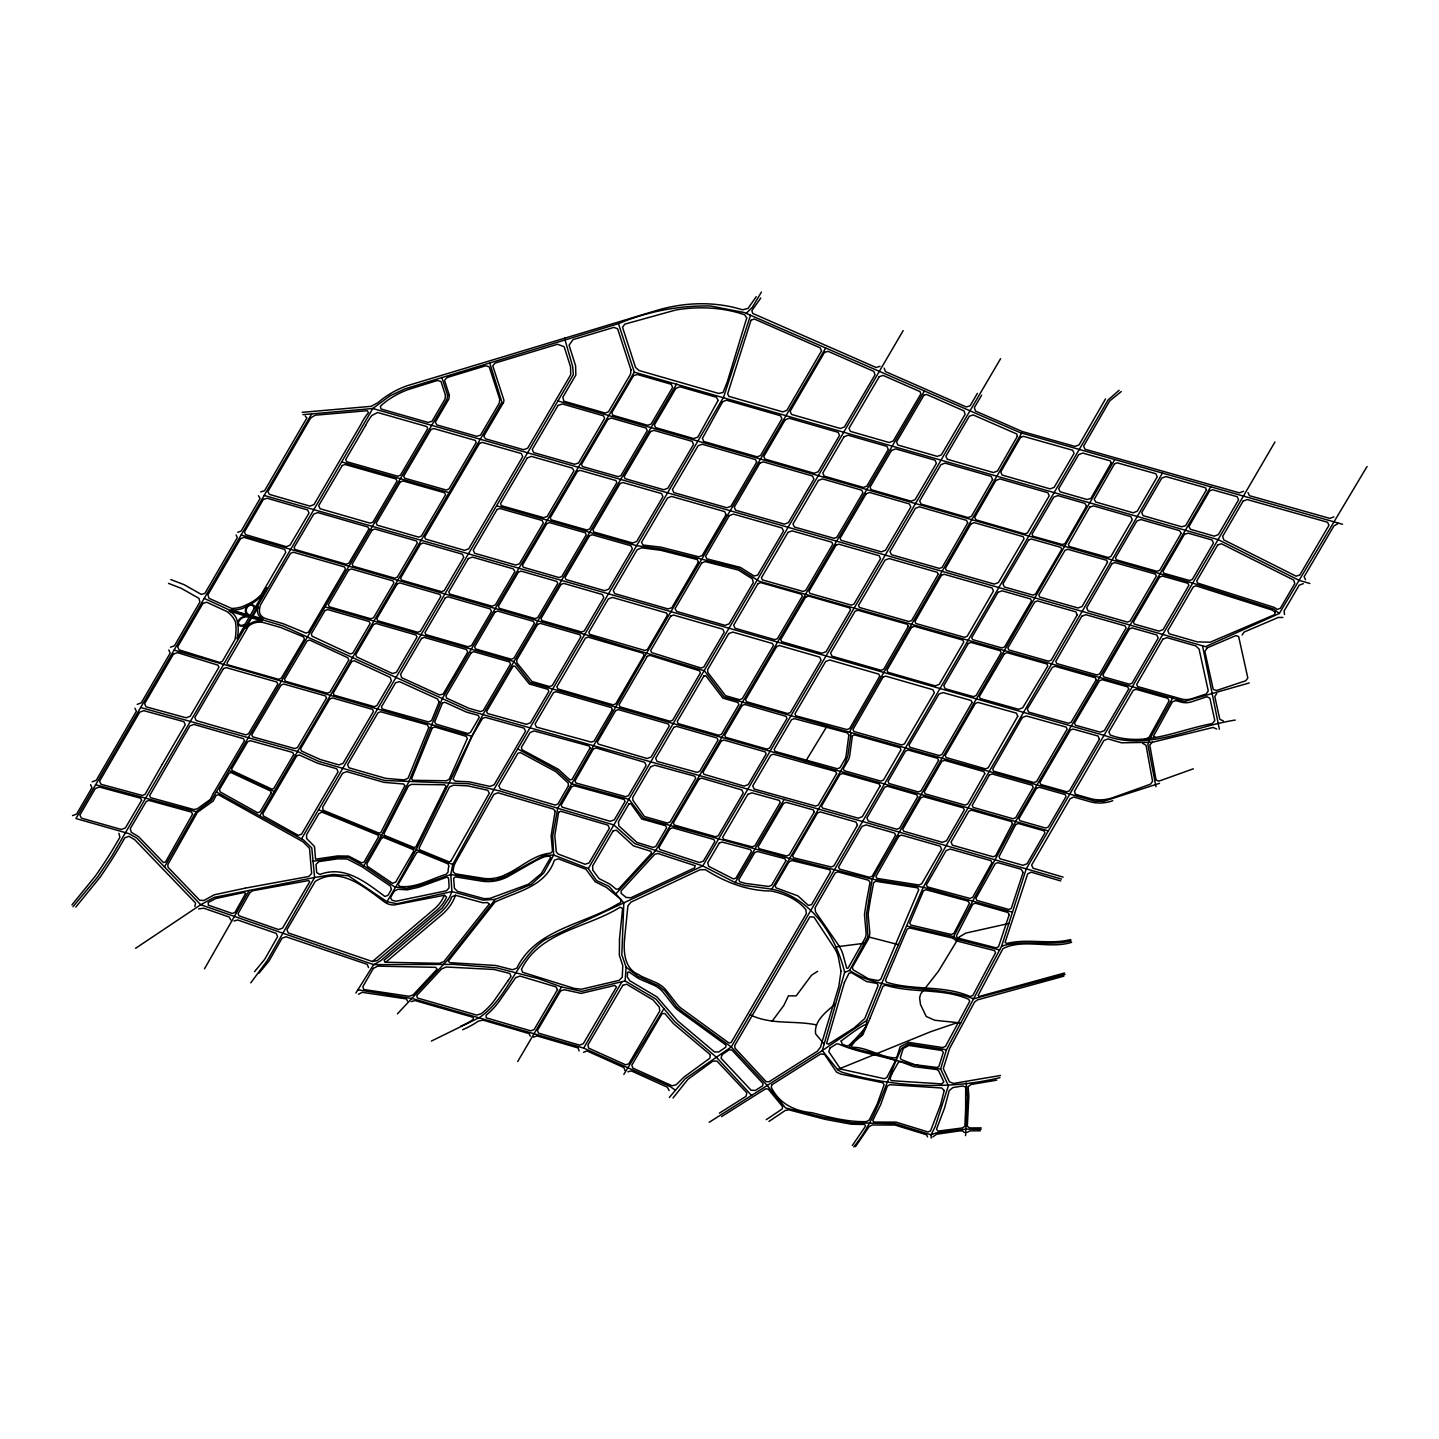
<?xml version="1.0" encoding="UTF-8"?>
<svg xmlns="http://www.w3.org/2000/svg" width="1439" height="1439" viewBox="0 0 1439 1439"><rect width="100%" height="100%" fill="white"/><g stroke="black" fill="none" stroke-linecap="round" stroke-linejoin="round"><path stroke-width="1.5" d="M965.587 1135.641L967.368 1096.824L966.217 1082.919M751.554 1095.421L716.406 1057.233L674.621 1021.546L656.04 999.17L625.102 980.948L626.109 967.17L621.828 954.848L623.807 902.847L608.877 886.28L596.501 880.56L588.317 868.526L553.691 855.072L544.068 855.324L506.15 876.135L495.502 879.859L484.619 880.038L450.785 874.534L418.443 885.722L406.392 888.421L394.592 886.838L363.869 865.81L348.238 857.374L337.445 857.302L313.054 861.313M1162.46 473.071L946.143 845.682L923.262 887.305L881.945 982.855L866.71 1020.449L866.17 1026.205L861.331 1035.145L853.273 1041.422L848.956 1047.43L874.372 1053.384C895.13 1060.975 918.19 1066.587 940.62 1068.961L948.391 1085.726L935.17 1126.593L931.105 1134.813L931.159 1138.087M851.115 732.631L847.787 756.177L844.549 764.433L771.772 889.14L744.772 885.471L735.167 882.539L702.772 865.918L634.941 843.668L613.841 824.943L499.045 790.784L468.574 783.733L384.825 780.496L318.9 761.447L297.567 751.5L140.644 707.502M750.546 315.267L723.565 397.218L493.847 789.579L452.745 864.497L450.785 874.534L451.918 891.568L449.741 897.001L442.241 908.027L380.598 960.82L373.636 964.634L355.901 992.982M194.841 906.516L195.596 903.062L134.78 839.764L128.97 836.293L124.869 837.804L120.246 845.754A528.653 407.921 -15.2 0 1 99.705 877.7L75.835 907.074M771.772 889.14C810.769 897.217 835.969 935.926 844.657 972.332L822.281 1050.56L709.193 1122.276M940.62 1068.961L946.448 1049.786L1001.652 946.125L1026.241 868.85L1274.954 441.971M676.618 384.033L483.018 714.428C450.497 776.538 423.606 841.689 386.947 901.695L348.346 875.757L333.093 874.462L314.583 877.502L214.357 897.342L200.705 904.735L135.59 948.319M906.552 925.943L953.571 936.627L1016.006 820.806L1210.703 486.796M844.657 972.332L849.568 970.444L867.933 936.753L866.512 914.251L872.16 879.211L1114.775 459.527M249.235 890.453L204.5 968.807M1172.623 698.131L1149.239 739.916L1147.872 744.754L1155.949 786.719M451.055 860.882L489.296 793.249L487.785 790.299L467.603 785.838L453.393 785.19L449.418 787.007L419.055 848.129L419.756 849.837L448.968 861.817L450.893 861.188M849.46 732.163L1021.708 433.067M1105.494 398.945L1079.052 444.885L1074.969 446.414L1022.248 431.52L975.516 411.05L974.347 407.633L981.65 395.167M164.478 866.944L196.208 811.704L211.587 800.084L446.899 399.466L447.691 395.473L441.791 377.432M357.915 989.78L412.561 998.612L583.694 1048.114L621.954 981.704M363.869 865.81L381.605 835.196L409.018 781.431L442.367 698.347L634.311 372.161L618.464 323.649L405.114 388.818L389.951 395.833L372.791 408.514L111.828 856.115L97.366 877.358L72.993 906.678M1000.591 358.671L702.772 865.918L544.841 939.775C516.043 959.076 508.219 998.414 479.367 1017.571L431.376 1041.063M1367.05 466.488L1279.307 613.482L1205.486 646.669L372.791 408.514L302.874 414.648M311.687 413.874L75.961 818.521L129.078 833.685L136.795 838.074L200.705 904.735L373.636 964.634L453.879 964.382L496.491 967.817L538.024 978.52L561.552 986.974L581.716 991.381L625.102 980.948M259.865 815.931L501.905 402.272L489.692 362.844M924.432 390.976L655.734 850.485L615.766 893.907M301.488 838.865L573.352 374.608L572.65 366.423L564.502 338.039M903.17 330.628L588.317 868.526M517.716 1061.496L561.552 986.974M977.405 393.333L970.12 405.78L966.253 406.985L885.381 371.55L884.23 368.15M735.167 882.539L784.255 799.293M825.716 347.986L646.579 653.18L557.72 808.232L552.702 835.843L553.691 855.072L543.726 873.023L531.369 884.373L495.232 899.375L483.054 900.13L451.918 891.568L396.93 903.746L386.947 901.695M761.393 292.117L752.327 307.316L746.193 313.378M805.498 761.555L827.173 725.904M623.842 1074.393L663.937 1008.685M1216.728 693.454L1214.804 696.602L1219.804 719.302L1223.312 720.903M756.23 296.686L748.01 308.414L742.488 309.799A122.963 94.884 -15.2 0 0 656.886 310.392L406.446 385.958A75.799 58.477 -15.2 0 0 378.151 402.506L371.28 406.32L302.172 412.345M760.763 298.017L751.86 310.626L752.741 313.432L876.135 367.503L880.002 366.297M1242.109 635.031L1244.016 632.099L1278.264 617.439L1282.886 617.475M853.777 1146.883C877.574 1118.013 885.633 1081.211 901.623 1048.329L908.872 1043.977L946.448 1049.786M852.32 1145.516L865.612 1126.053L864.641 1124.507L851.186 1124.201L825.051 1119.326L788.752 1109.811L785.262 1110.44L768.966 1121.431M855.45 1146.685L869.246 1126.485L872.286 1124.992L894.896 1125.046L926.59 1134.777L927.561 1136.882M673.038 1097.975L687.932 1079.322L712.953 1061.065L717.054 1061.137L746.859 1092.885L746.032 1096.32L719.356 1113.174M250.764 982.855L267.402 960.443L314.583 877.502L311.777 847.895L303.503 839.98L216.372 791.936M772.041 1021.294L783.841 1005.429L788.41 995.878L796.217 995.86L811.524 975.228L817.622 971.289M495.232 899.375L446.45 961.288L397.434 1013.847M71.95 904.879L95.442 875.937A523.508 403.945 -15.2 0 0 115.714 844.441L119.887 837.3L118.897 833.271M254.523 971.685L264.65 959.381L277.619 936.663L276.306 933.425L237.705 919.989L233.927 920.996M258.93 973.268L269.039 960.982L282.044 938.192L286.019 936.771L367.215 964.364L368.528 967.584M669.333 1097.453L685.252 1078.71L731.264 1046.98L1108.066 399.988L1119.092 390.311M1216.675 729.051L1213.167 727.45L1152.387 742.254L1149.743 744.934L1156.093 780.064L1158.863 781.161L1193.327 768.822M956.198 1023.039L930.961 1031.601L837.57 1069.537M835.322 1003.828C826.67 1011.743 813.79 1020.503 815.625 1033.886L824.097 1043.995M372.431 961.522L377.306 960.55L436.125 910.761A41.173 31.766 -15.2 0 0 446.594 897.091L444.543 895.22L394.124 904.987A15.433 11.908 -15.2 0 1 385.094 902.397C365.38 888.043 340.467 865.433 315.231 881.423L286.937 929.702L288.25 932.922L372.431 961.522L434.056 909.214A38.08 29.392 -15.2 0 0 444.255 895.274M385.742 962.241L441.665 914.898A49.412 38.116 -15.2 0 0 455.461 895.256M1121.251 391.57L1109.631 400.995L1083.603 446.162L1084.988 449.238L1239.411 492.858L1243.476 491.311M932.778 1136.936L936.573 1134.238L959.597 1130.91L962.493 1130.892L964.454 1132.493M866.71 1020.449L822.281 1050.56L837.894 1069.95L841.779 1072.163C893.133 1086.949 947.779 1090.312 999.961 1077.631M766.285 1119.668L782.168 1108.965L782.636 1106.663L768.156 1089.071L765.494 1088.837L721.587 1116.61M1338.288 523.4L1333.899 525.937L1304.13 576.751L1305.533 579.809M966.9 1132.475L969.976 1130.856L980.355 1130.802M358.527 994.277L362.268 992.316L406.571 998.972L407.381 1001.058M1144.922 739.268L1149.006 737.398L1169.062 700.937L1167.856 698.347L1136.001 689.299L1133.266 690.324L1108.875 731.965L1110.26 735.059C1144.221 747.632 1179.081 729.555 1212.322 723.583L1214.804 720.525L1209.893 698.239L1206.943 696.71L1191.942 701.71A15.433 11.908 -15.2 0 1 1181.041 702.106L1175.681 700.577L1172.353 701.872L1153.448 736.228L1155.373 737.434M583.568 1052.305L587.004 1050.938L623.95 1067.612L624.904 1070.472M92.168 781.863L96.251 780.298L136.363 711.298L134.96 708.24M1303.284 583.658L1299.165 585.223L1284.092 610.963L1284.541 614.507M137.209 704.391L141.292 702.826L170.18 653.126L168.831 649.978M72.544 815.607L76.627 814.078L91.952 787.691L90.549 784.651M1333.953 516.871L1329.852 518.4L1249.43 495.682L1248.045 492.606M237.777 532.286L241.158 531.027L260.099 498.452L258.48 495.736M533.509 1037.159L536.909 1035.9L578.136 1047.97L579.054 1050.938M170.45 647.208L174.479 645.733L199.931 601.97L198.942 598.336L181.08 588.227L168.543 583.389M1159.51 783.338L1103.749 801.289L1095.187 801.271L724.123 696.926L704.373 670.754L585.889 634.725L241.122 535.02M627.926 1071.839L631.145 1070.85L667.408 1087.236L669.117 1090.6M260.729 491.886L264.56 490.753L306.885 417.94L305.194 416.015M1249.268 682.949L1184.369 701.441L759.234 581.248L738.944 568.531L660.321 548.781L636.883 545.723L496.815 505.844M411.122 1001.616L415.008 1000.555L473.413 1017.373L473.089 1019.549A55.779 43.044 -15.2 0 1 460.768 1026.169M1064.536 972.998L979.275 996.436L978.106 995.428L1002.947 948.625C1023.902 938.156 1049.589 949.38 1071.641 942.293M1063.889 976.146L977.423 999.907L974.599 1002.012L949.596 1048.509L943.282 1068.673L949.452 1081.804L953.499 1083.459L1000.483 1075.473M1065.022 974.455L973.609 998.81C933.479 983.826 886.676 994.223 849.568 970.444M1235.22 720.094C1192.769 726.443 1148.862 751.284 1105.925 735.905L264.164 495.448M1001.652 946.125C1024.352 939.235 1048.365 946.43 1071.066 940.872M245.314 888.133L214.285 894.788L203.978 900.454L199.751 900.31L168.093 867.375L167.805 864.623L197.395 812.351L213.17 801.055L216.102 795.425L218.476 794.724L302.999 841.779L309.529 848.398L311.633 873.545L308.809 876.477L245.511 888.097M1070.76 939.541C1049.804 944.937 1027.644 938.138 1006.563 943.498L1005.106 942.329L1027.716 873.797L1031.223 872.178L1060.723 880.956M1008.865 923.478L965.839 933.084L959.183 937.041L938.336 971.397L920.69 993.899L919.611 997.911L920.528 1004.62L926.23 1016.456L934.738 1020.269L960.748 1022.949M996.777 1080.131L971.037 1084.502L968.123 1086.625L968.843 1096.392L967.314 1126.323L969.76 1127.942L981.182 1127.87M198.636 908.926L203.762 908.189L229.233 917.057L230.744 919.899M835.807 946.916L864.389 943.264M1142.692 743.297L1146.056 745.33L1152.567 781.341L1150.498 784.165L1113.102 797.548A30.885 23.833 -15.2 0 1 1090.33 798.573L1075.401 794.274L1074.483 791.324L1103.965 740.437L1108.03 738.909L1121.593 742.812L1152.387 742.254M981.074 1129.309L965.893 1129.111L936.177 1132.853L931.105 1134.813L895.058 1123.625L851.924 1122.78L823.198 1117.366L785.532 1107.922L767.221 1085.492L731.264 1046.98L681.456 1010.933L676.582 1006.832L664.782 990.877L658.271 985.643L638.089 976.469L626.109 967.17M816.453 1024.91C794.346 1020.215 770.926 1025.18 750.061 1014.711M999.619 949.956L957.115 939.325L953.571 936.627M867.933 936.753L898.458 944.668M95.64 784.741L196.208 811.704M968.411 901.21L925.925 889.716L923.424 890.813L909.718 923.119L910.923 925.097L951.269 934.469L953.913 933.389L969.436 903.26L968.051 901.102M953.248 938.21L909.718 927.957L907.146 929.162L885.453 980.301L886.658 982.297C914.089 990.734 943.372 984.834 970.192 996.525L972.854 995.446L995.554 952.672L994.529 950.639L956.341 940.854L952.654 937.922M1012.462 912.182L923.262 887.305L872.16 879.211L789.723 858.471L643.269 818.018L629.131 799.382L571.553 783.715L556.947 770.351L517.77 748.928M634.311 372.161L1218.383 539.733L1299.345 580.457L1309.886 583.479M1342.533 524.264L1020.053 432.599L744.251 312.533L710.632 306.003A177.699 137.119 -15.2 0 0 618.464 323.649M341.655 461.919L449.04 492.624M325.034 606.934L513.903 661.526L530.289 682.626L1048.15 830.843M557.99 400.959L1192.733 583.101L1273.767 609.075L1279.307 613.482M1061.478 879.049L862.573 821.507L468.448 710.47L283.159 625.965L229.053 609.866L204.212 598.372M174.083 650.086L470.733 735.977M1063.133 877.142L1033.004 868.203L1031.619 865.073L1070.148 798.699L1073.782 797.044L1090.043 801.721A30.885 23.833 -15.2 0 0 1112.797 800.714M170.809 579.557L184.174 584.702L201.244 594.361L204.914 593.372L237.309 537.646L236.158 535.056M318.577 809.743L452.745 864.497M583.694 1048.114L670.214 1086.571L675.449 1090.258M228.963 770.477L274.183 791.45M530.254 1036.206L529.102 1033.616L483.054 1020.143L478.306 1021.132A72.939 56.283 -15.2 0 1 462.656 1029.712M1202.554 645.841L1219.355 729.213M619.49 939.181L619.364 955.28L622.781 965.731L622.242 977.225L619.13 980.355L581.482 989.223L574.143 988.377L522.663 972.314L521.458 969.382C540.003 931.303 587.544 927.777 620.083 907.218L622.619 908.369L619.49 939.181M624.562 938.822C623.411 951.899 624.418 968.951 638.7 974.599A29.841 23.024 -15.2 0 0 643.251 977.135L655.123 982.207A37.054 28.6 -15.2 0 1 666.473 990.68L677.193 1004.386A29.841 23.024 -15.2 0 0 680.791 1007.984L728.889 1042.969L731.174 1042.448L806.38 913.657L805.84 909.628C797.17 898.997 784.561 893.871 771.484 891.011C747.363 890.939 725.472 882.305 705.272 869.66L700.091 869.732L630.912 902.145L627.908 905.886L624.562 938.822M965.641 1108.678L964.885 1126.341L962.295 1127.978L937.958 1131.126L936.537 1129.129L944.614 1107.832L949.236 1090.564L952.87 1087.614L962.547 1085.959L965.695 1087.039L965.641 1108.678M627.512 972.512L627.314 977.009L629.616 980.643L657.101 996.993L677.661 1020.899L714.41 1051.927L718.763 1051.945L725.742 1047.214L725.993 1045.074L678.111 1010.232A33.547 25.884 -15.2 0 1 674.01 1006.167L663.307 992.46A33.349 25.74 -15.2 0 0 653.09 984.834L641.2 979.761A33.547 25.884 -15.2 0 1 636.074 976.901L629.005 971.901L627.512 972.512M694.857 865.612L694.749 867.807L630.822 897.774L626.091 897.432L621.162 893.367L621.126 890.885L654.745 854.298L657.821 853.471L694.857 865.612M630.966 369.913L630.57 374.104L608.499 411.788L605.1 413.047L563.89 401.175L562.847 397.218L575.834 375.057L575.6 365.776L569.071 345.216L573.028 339.622L613.913 327.39L617.619 328.776L630.966 369.913M848.848 734.951L846.132 755.547A15.433 11.908 -15.2 0 1 844.639 759.756L840.016 767.724L837.3 768.75L775.081 751.428L774.146 749.395L791.558 719.662L794.292 718.619L847.229 732.847L848.848 734.951M852.338 735.959L849.783 755.277A20.578 15.883 -15.2 0 1 847.823 760.889L843.29 768.66L844.225 770.71L880.758 781.107L883.474 780.082L900.976 749.791L900.041 747.722L854.37 734.843L852.338 735.959M445.478 395.365L444.975 399.179L432.006 421.303L428.138 422.454L380.975 408.982L380.382 406.248L382.144 404.629A70.655 54.52 -15.2 0 1 408.046 389.609L437.402 380.472L440.964 381.461L445.478 395.365M449.346 395.275L448.842 399.089L435.28 422.239L436.88 424.937L476.651 436.287L480.5 435.154L499.261 403.154L499.765 399.34L489.206 366.801L485.645 365.812L446.863 377.612L444.525 380.4L449.346 395.275M710.344 1054.769L709.841 1058.205L684.101 1076.984L676.222 1084.736L672.103 1085.797L632.782 1068.062L631.829 1065.184L662.066 1013.596L664.8 1013.542L673.56 1023.723L710.344 1054.769M841.024 971.325L838.793 986.506L820.464 1047.25L817.226 1051.279L768.948 1081.822L766.124 1081.66L734.987 1048.168L734.771 1045.416L809.851 916.823L813.952 917.039L833.667 946.97A51.462 39.716 -15.2 0 1 838.253 956.683L841.024 971.325M844.405 982.513L826.616 1043.365L828.468 1044.174L854.136 1027.95L864.785 1018.542L878.186 985.409L876.927 983.449L866.548 981.506L851.384 972.62L848.974 973.268L844.405 982.513M866.548 901.012L864.695 912.776A20.578 15.883 -15.2 0 0 864.587 915.959L866.08 932.778A15.433 11.908 -15.2 0 1 864.623 939.001L848.021 968.231L846.726 968.231L843.218 955.334A56.607 43.674 -15.2 0 0 838.182 944.632L815.535 911.93L814.996 907.919L835.178 872.915L837.912 871.872L868.508 880.236L870.037 882.359L866.548 901.012M870.181 901.048L868.311 912.866A15.433 11.908 -15.2 0 0 868.221 915.258L869.714 931.896A20.578 15.883 -15.2 0 1 867.753 940.207L852.374 967.296L853.021 969.742L868.437 978.772L878.132 980.589L880.704 979.347L918.748 889.734L917.488 887.827L875.847 881.262L873.617 882.593L870.181 901.048M555.148 811.308L551.137 835.771L552.522 851.348L550.633 853.147C533.797 854.478 520.792 867.807 505.88 874.408A29.841 23.024 -15.2 0 1 482.892 878.258L455.515 873.833L453.195 871.908A25.74 19.858 -15.2 0 1 455.641 862.159L493.883 794.346L498.002 792.781L553.601 809.15L555.148 811.308M558.602 812.316L554.806 835.483L556.263 851.78L558.134 854.029L585.097 864.263L589.055 862.932L609.363 828.27L607.995 825.159L560.688 811.236L558.602 812.316M721.874 1054.805L721.119 1058.295L751.086 1090.222L755.331 1090.438L762.526 1085.887L763.084 1083.585L731.875 1050.002L729.213 1049.822L721.874 1054.805M841.149 1040.991L842.211 1044.102L846.869 1046.009L848.992 1045.451C864.191 1030.27 882.089 1009.89 841.149 1040.991M944.182 1090.564L940.638 1104.666L930.511 1130.91L927.975 1131.935L896.029 1122.114L873.977 1122.06L872.754 1120.495L880.632 1104.72L887.341 1086.103L889.896 1084.682L941.808 1088.01L944.182 1090.564M621.288 899.681L620.497 902.613L618.302 903.638C584.486 924.54 535.83 928.767 516.817 968.195L512.464 969.724L495.771 965.479L449.957 962.673L448.338 961.09L494.908 902.091C516.835 891.55 545.543 886.73 554.411 860.162L558.35 858.831L585.943 869.3L595.152 881.711L606.556 887.503L621.288 899.681M750.978 320.285L727.666 393.818L728.818 396.355L782.78 411.896L786.845 410.367L821.525 350.882L820.14 347.842L754.216 318.954L750.978 320.285M746.733 317.947L727.289 381.839L723.026 392.487L718.709 393.441L639.024 370.489L635.552 367.431L622.547 327.301L624.76 324.153L675.88 309.979A121.847 94.021 -15.2 0 1 744.7 314.799L746.733 317.947M869.929 1018.452L862.788 1034.821L854.892 1041.422L851.42 1045.919L852.032 1047.232C867.447 1047.16 879.913 1057.107 895.094 1057.935L896.911 1056.963L900.095 1046.819L908.621 1042.358L942.761 1047.574L945.513 1046.315L969.706 1001.364L968.699 999.314C941.969 987.712 912.776 993.63 885.453 985.157L882.934 986.345L869.929 1018.452M771.934 1084.754L771.214 1087.147C779.039 1103.497 794.526 1111.16 812.064 1112.725C829.835 1117.312 847.913 1122.186 866.422 1121.611L869.21 1120.1L877.196 1104.109L884.14 1084.79L882.862 1082.74L840.7 1074.07L836.581 1072.145L824.547 1054.373L820.644 1053.96L771.934 1084.754M903.224 1048.455L900.274 1057.845L901.21 1059.554L914.754 1064.68L937.077 1067.486L938.93 1066.425L943.318 1052.395L941.879 1050.488L908.962 1045.451L903.224 1048.455M829.979 1048.06L828.81 1051.675L840.574 1069.051L884.337 1078.71L886.802 1077.541L895.148 1061.352L894.374 1059.931C875.883 1054.733 855.881 1051.639 838.667 1044.012L836.509 1043.923L829.979 1048.06M1009.225 914.61L998.54 946.736L996.148 947.869L957.421 937.94L956.377 935.908L972.71 904.232L975.336 903.188L1007.93 912.488L1009.225 914.61M1023.093 872.466L1011.257 908.441L1008.901 909.52L976.847 900.382L975.894 898.314L995.23 863.67L997.911 862.645L1021.15 869.264L1023.093 872.466M891.784 1073.926L889.986 1078.872L891.353 1080.671L941.861 1083.909L943.822 1081.876L938.606 1070.76L936.627 1069.519L913.711 1066.641L900.4 1061.604L898.44 1062.27L891.784 1073.926M428.786 727.432L408.1 778.193L404.323 779.938L385.67 778.355L348.958 767.778L347.572 764.685L377.989 712.773L380.705 711.765L427.311 724.824L428.786 727.432M439.129 702.034L431.592 720.561L428.48 721.928L382.324 708.995L381.407 706.927L395.563 682.788L399.394 681.618L437.456 698.904L439.129 702.034M432.24 728.008L411.59 778.697L412.939 780.316L446.54 780.765L449.238 779.219L467.333 738.477L466.236 736.354L434.704 726.947L432.24 728.008M442.403 703.059L434.722 721.91L435.891 724.051L467.693 733.53L470.409 732.541L479.241 717.449L478.306 715.399L466.542 712.125L444.723 702.214L442.403 703.059M1275.422 612.312L1274.378 614.759L1210.217 642.208L1197.266 641.866L1169.17 633.772L1167.784 630.678L1193.345 586.788L1196.007 585.835L1272.094 610.028L1275.422 612.312M472.028 736.264L453.033 779.057L455.138 781.161L469.096 781.809L489.997 786.449L494.171 784.759L525.523 731.228L524.138 728.17L485.267 717.341L482.533 718.367L471.956 736.408M445.964 786.413L415.943 846.852L414.09 847.517L384.645 835.429L383.961 833.739L408.514 785.91L411.32 784.363L444.741 784.813L445.964 786.413M718.061 400.438L697.861 437.06L693.778 438.589L655.536 427.581L654.385 424.991L675.898 388.296L679.963 386.767L716.514 397.29L718.061 400.438M722.63 401.751L702.394 438.373L703.779 441.467L757.112 456.829L760.512 455.551L781.917 418.839L780.532 415.727L726.515 400.186L722.63 401.751M404.827 785.748L380.867 832.462L378.979 833.109L323.038 810.175L322.696 807.171L342.626 773.157L346.691 771.628L383.925 782.348L403.657 784.021L404.827 785.748M213.368 793.429L210.202 799.526L197.161 808.862L193.725 809.509L150.591 797.638L149.656 795.605L189.84 725.94L193.905 724.411L243.515 738.693L244.414 740.761L213.368 793.429M1012.444 823.612L995.716 855.737L993.09 856.781L952.438 845.197L951.053 842.103L968.861 811.218L971.559 810.193L1011.437 821.543L1012.444 823.612M1015.736 824.547L999.008 856.673L1000.015 858.759L1023.003 865.307L1027.068 863.778L1044.948 832.857L1044.012 830.807L1018.362 823.504L1015.736 824.547M991.957 862.734L972.62 897.36L969.922 898.404L927.346 886.892L926.392 884.859L946.16 850.575L950.226 849.046L990.985 860.666L991.957 862.734M245.601 893.493L234.899 912.542L232.273 913.459L208.349 905.149L208.205 902.577L215.76 898.53L244.468 892.378L245.601 893.493M249.9 892.648L238.083 913.639L238.982 915.798L278.536 929.558L282.53 928.173L309.727 881.729L308.612 880.56L252.778 890.741L249.9 892.648M192.556 814.186L165.413 862.123L163.38 862.465L138.612 836.689L131.219 832.246L130.319 828.576L146.256 801.451L148.972 800.408L191.603 812.136L192.556 814.186M984.816 773.696L967.656 804.059L964.957 805.085L925.241 793.878L924.288 791.828L941.826 761.321L944.542 760.314L983.88 771.628L984.816 773.696M989.366 774.991L972.206 805.354L973.16 807.405L1012.984 818.737L1015.682 817.73L1033.22 787.349L1032.285 785.298L992.065 773.966L989.366 774.991M162.211 764.343L145.033 794.4L142.299 795.443L100.964 784.255L99.561 781.197L139.655 712.197L143.756 710.65L183.85 721.641L185.253 724.698L162.211 764.343M895.58 835.178L872.214 876.243L869.516 877.286L839.513 869.102L838.559 867.069L862.015 826.418L866.08 824.889L894.626 833.109L895.58 835.178M898.853 836.131L875.865 876.531L876.927 878.384L918.909 885.003L921.715 883.762L941.61 849.28L940.207 846.186L901.551 835.106L898.853 836.131M249.109 617.277L246.141 622.475A4.551 3.508 -15.2 0 1 241.086 625.389A3.849 2.968 -15.2 0 1 239.306 620.713A6.979 5.378 -15.2 0 1 249.109 617.277M244.918 625.066L237.075 638.79A60.924 47.019 -15.2 0 0 237.327 621.576A21.819 16.836 -15.2 0 0 229.107 610.981L245.907 616.144A8.22 6.35 -15.2 0 0 237.705 622.745A4.551 3.526 -15.2 0 0 240.061 625.893A4.551 3.526 -15.2 0 0 244.918 625.066M1086.517 506.114L1065.112 543.528L1062.396 544.554L1032.968 536.243L1032.051 534.175L1053.762 497.121L1057.845 495.592L1084.898 503.398L1086.517 506.114M1111.214 462.926L1090.924 498.38L1087.093 499.531L1060.093 491.76L1058.708 488.666L1078.656 454.616L1082.74 453.087L1110.278 460.858L1111.214 462.926M1089.791 507.05L1068.386 544.464L1069.321 546.514L1108.174 557.505L1110.89 556.479L1132.259 519.731L1130.892 516.637L1093.622 505.898L1089.791 507.05M1114.505 463.844L1094.198 499.333L1095.834 502.049L1133.123 512.788L1137.188 511.259L1157.226 476.813L1155.841 473.737L1117.204 462.818L1114.505 463.844M254.145 608.517L250.278 615.262A7.321 5.648 -15.2 0 1 247.094 607.564A3.849 2.968 -15.2 0 1 251.663 605.189A5.18 4.011 -15.2 0 1 254.145 608.517M378.565 836.779L364.049 862.087L361.567 862.806L348.616 856.097L337.661 855.935L315.555 859.191L314.493 846.474L306.651 838.541L306.543 834.746L318.864 813.719L321.904 812.1L377.953 835.088L378.565 836.779M381.659 838.038L366.873 863.814L367.431 866.332L392.451 883.276L395.671 882.125L413.695 851.186L413.083 849.496L383.583 837.408L381.659 838.038M373.367 968.393L362.79 986.83L363.887 989.51L409.072 996.292L413.083 994.925L437.114 969.131L435.711 967.35L377.702 966.145L373.367 968.393M568.495 785.622L557.882 804.095L555.184 805.103L500.232 788.932L498.865 785.82L517.932 753.281L520.396 752.579L555.778 771.628L568.117 782.942L568.495 785.622M590.044 748.028L572.038 779.434L569.898 779.848L558.404 769.307L522.069 749.755L521.386 747.363L530.092 732.505L534.193 730.94L589.109 745.996L590.044 748.028M571.625 786.791L561.156 805.049L562.091 807.135L610.262 821.309L614.327 819.798L625.048 801.505L624.112 799.472L574.341 785.766L571.625 786.791M593.336 748.946L574.988 780.927L575.942 782.978L625.731 796.702L628.465 795.659L646.147 765.476L644.78 762.364L596.034 747.938L593.336 748.946M879.733 676.204L849.694 728.512L846.977 729.573L795.911 715.849L794.976 713.816L825.626 661.526L829.709 659.997L878.797 674.136L879.733 676.204M908.315 626.379L883.708 669.261L881.01 670.268L831.958 656.148L830.573 653.054L855.072 611.251L857.806 610.226L907.379 624.31L908.315 626.379M938.174 574.341L911.678 620.515L908.962 621.54L859.425 607.456L858.507 605.405L885.057 560.077L889.14 558.548L937.239 572.29L938.174 574.341M967.674 522.951L942.149 567.398L939.451 568.423L891.389 554.699L890.004 551.623L915.366 508.345L919.431 506.816L966.504 520.36L967.674 522.951M992.604 479.511L971.469 516.313L968.087 517.59L921.068 504.046L919.683 500.952L940.962 464.635L945.045 463.106L991.201 476.399L992.604 479.511M1017.427 436.233L997.461 471.021L993.414 472.55L947.294 459.275L945.909 456.181L969.364 416.141L973.232 414.936L1016.636 433.948L1017.427 436.233M883.006 677.139L852.985 729.429L853.921 731.498L901.659 744.952L904.394 743.945L934.325 692.825L932.958 689.731L885.704 676.132L883.006 677.139M911.589 627.314L886.982 670.196L887.917 672.265L935.206 685.881L939.271 684.352L963.77 642.136L962.853 640.085L914.305 626.289L911.589 627.314M941.448 575.276L914.952 621.45L915.888 623.501L964.454 637.315L967.17 636.29L993.45 591.033L992.065 587.939L944.164 574.269L941.448 575.276M970.947 523.904L945.441 568.333L946.376 570.402L994.313 584.09L998.396 582.561L1024.064 538.744L1023.147 536.693L974.311 522.627L970.947 523.904M995.878 480.446L974.743 517.267L975.912 519.839L1024.766 533.923L1027.482 532.898L1049.211 495.807L1047.844 492.714L999.925 478.917L995.878 480.446M1020.611 437.33L1000.735 471.956L1002.138 475.068L1050.092 488.882L1054.175 487.353L1074.088 453.339L1072.703 450.263L1023.327 436.305L1020.611 437.33M1017.769 716.226L988.161 767.832L985.463 768.858L946.143 757.526L945.207 755.457L975.336 703.437L978.052 702.412L1016.348 713.132L1017.769 716.226M1022.338 717.503L992.712 769.128L993.665 771.178L1033.904 782.528L1036.62 781.503L1067.126 729.159L1066.191 727.109L1026.403 715.956L1022.338 717.503M1099.432 739.106L1069.483 790.766L1066.767 791.792L1040.829 784.489L1039.893 782.42L1070.4 730.077L1073.134 729.051L1098.011 736.031L1099.432 739.106M789.004 861.709L775.135 885.776L776.053 887.845L797.979 895.921L808.304 905.347L811.524 904.735L830.555 871.746L829.583 869.75L791.936 860.54L789.004 861.709M917.65 796.756L899.555 828.234L896.839 829.26L868.311 821.039L866.908 817.946L884.643 787.259L887.359 786.234L916.715 794.688L917.65 796.756M938.552 760.386L921.014 790.892L918.316 791.918L888.96 783.464L888.025 781.395L905.545 751.068L908.261 750.043L937.616 758.335L938.552 760.386M920.924 797.692L902.829 829.188L903.746 831.238L942.419 842.337L946.484 840.808L964.292 809.923L963.357 807.873L923.64 796.666L920.924 797.692M1077.235 614.939L1051.207 660.177L1048.491 661.203L1008.793 649.906L1007.876 647.856L1034.767 601.934L1037.483 600.908L1075.832 611.863L1077.235 614.939M1107.508 562.343L1082.11 606.467L1078.045 607.995L1039.731 597.059L1038.814 595.009L1065.004 550.31L1067.72 549.284L1106.573 560.275L1107.508 562.343M1081.786 616.252L1055.758 661.472L1056.694 663.523L1096.914 674.963L1099.63 673.938L1126.107 627.998L1125.172 625.947L1085.851 614.705L1081.786 616.252M1112.059 563.62L1086.661 607.762L1088.064 610.856L1127.403 622.098L1130.119 621.072L1156.308 576.14L1155.373 574.089L1114.775 562.595L1112.059 563.62M1129.381 628.933L1102.904 674.873L1103.839 676.924L1129.399 684.191L1132.115 683.165L1158.197 638.071L1156.794 634.977L1132.097 627.908L1129.381 628.933M258.157 607.114L252.994 616.054L262.851 618.878A14.138 10.9 -15.2 0 1 258.157 607.114M857.446 825.141L833.936 865.882L831.202 866.98L793.555 857.77L792.601 855.773L817.532 812.927L820.248 811.902L856.043 822.065L857.446 825.141M880.092 785.946L862.339 816.668L858.274 818.197L822.496 808.052L821.561 805.984L839.89 774.506L842.606 773.48L879.157 783.877L880.092 785.946M1036.512 788.284L1018.974 818.647L1019.909 820.716L1045.613 828.037L1048.329 827.011L1066.065 796.612L1065.148 794.562L1039.228 787.259L1036.512 788.284M1162.874 639.15L1136.684 684.46L1137.601 686.529L1181.383 698.976A15.433 11.908 -15.2 0 0 1192.301 698.581L1206.332 693.904L1208.256 690.774L1199.083 649.061L1195.845 645.949L1166.939 637.621L1162.874 639.15M141.634 800.264L125.373 827.947L121.272 829.476L81.304 818.089L79.9 815.014L95.262 788.59L99.363 787.025L140.698 798.231L141.634 800.264M968.339 643.431L943.822 685.648L945.225 688.723L973.358 696.62L976.092 695.595L1001.166 652.766L1000.249 650.716L971.055 642.424L968.339 643.431M998 592.328L971.739 637.585L972.656 639.636L1001.868 647.946L1004.584 646.92L1031.493 600.998L1030.576 598.93L1002.084 590.799L998 592.328M972.044 702.52L941.933 754.522L939.217 755.547L909.88 747.273L908.944 745.222L938.894 694.12L942.977 692.573L971.109 700.469L972.044 702.52M1181.149 533.365L1159.708 570.294L1156.992 571.319L1116.376 559.825L1115.459 557.774L1136.81 521.044L1140.893 519.515L1179.548 530.649L1181.149 533.365M1206.44 489.818L1185.628 525.667L1181.779 526.8L1143.124 515.666L1141.739 512.572L1161.795 478.108L1165.86 476.561L1205.522 487.767L1206.44 489.818M1184.423 534.301L1163 571.211L1163.917 573.28L1189.549 580.511L1192.265 579.503L1213.437 543.115L1212.052 540.003L1188.272 533.167L1184.423 534.301M1209.731 490.753L1188.902 526.602L1190.521 529.318L1214.282 536.153L1218.347 534.642L1238.565 499.783L1237.162 496.707L1212.447 489.728L1209.731 490.753M1243.134 501.078L1222.682 536.333L1223.744 539.859L1296.035 576.158L1299.795 575.078L1328.952 525.325L1327.567 522.231L1247.199 499.549L1243.134 501.078M173.417 654.115L144.584 703.725L145.987 706.801L186.117 717.791L190.236 716.244L218.908 667.282L218.009 665.178L177.465 652.64L173.417 654.115M202.953 603.337L177.716 646.723L179.084 649.87L219.627 662.408L222.326 661.436L235.007 639.6A83.786 64.647 -15.2 0 0 235.528 622.116A36.766 28.366 -15.2 0 0 226.912 611.521L206.694 602.239L202.953 603.337M240.565 538.618L207.918 594.775L208.979 598.318L231.607 608.427A24.571 18.959 -15.2 0 0 246.986 604.524A35.651 27.503 -15.2 0 0 261.25 594.523L285.713 552.468L284.814 549.5L243.946 537.359L240.565 538.618M263.355 499.405L244.414 531.998L245.565 534.588L286.451 546.73L290.066 545.093L309.007 513.057L307.658 509.964L267.204 498.254L263.355 499.405M310.806 417.778L267.834 491.706L269.453 494.404L309.907 506.114L313.99 504.585L360.901 424.433A75.799 58.477 -15.2 0 1 366.585 415.062L368.51 412.615L367.197 410.709L315.195 415.205L310.806 417.778M223.441 668.613L194.841 717.485L196.172 720.561L245.781 734.843L248.497 733.836L277.799 684.137L276.882 682.068L226.157 667.606L223.441 668.613M283.465 565.437L260.423 605.046A36.856 28.438 -15.2 0 0 259.47 609.812A12.16 9.389 -15.2 0 0 266.341 618.842L283.357 623.771L305.841 633.052L308.45 632.225L345.45 569.035L344.533 566.984L293.376 552.234L290.642 553.26L283.465 565.455M248.479 626.163L226.984 663.055L227.776 664.818L278.518 679.316L281.253 678.291L304.366 639.168L303.575 636.919L280.839 627.53L264.11 622.745A13.814 10.649 -15.2 0 0 248.479 626.163M342.266 465.481L318.703 505.629L320.07 508.722L370.201 523.166L372.917 522.159L397.002 481.04L396.085 478.989L344.982 464.473L342.266 465.481M365.578 425.476L345.666 459.635L346.601 461.685L397.704 476.219L400.42 475.194L427.725 428.606L426.807 426.556L377.63 412.507L371.766 415.547A70.655 54.52 -15.2 0 0 365.578 425.476M391.426 889.428L387.954 895.382L384.843 896.443C366.046 882.467 344.82 864.983 319.908 874.462L316.688 872.628L316.004 864.443L318.846 861.619L337.481 858.867L347.105 858.993L361.944 866.674L390.383 886.028L391.426 889.428M394.304 891.047L390.455 897.684L392.11 900.292L395.977 901.246L446.378 890.777L448.932 888.079A41.173 31.766 -15.2 0 0 448.95 884.014L448.518 878.024L446.684 877.214L418.659 887.269L407.201 889.842L397.901 889.266L394.304 891.047M416.788 852.446L398.207 884.337L399.574 886.406C416.015 888.403 430.855 878.797 446.162 874.318L448.105 872.016A30.885 23.833 -15.2 0 1 448.914 865.972L447.979 863.814L418.731 851.816L416.788 852.446M612.366 709.679L594.055 741.103L591.321 742.128L536.441 727.091L535.056 724.033L553.421 692.699L556.138 691.691L611.449 707.61L612.366 709.679M644.06 655.339L615.784 703.833L613.068 704.84L557.756 688.921L556.839 686.853L585.385 638.143L588.101 637.117L643.143 653.234L644.06 655.339M667.516 615.083L647.46 649.475L644.762 650.464L589.72 634.347L588.803 632.297L608.337 598.948L612.42 597.419L666.599 613.014L667.516 615.083M698.419 562.073L671.779 607.78L667.93 608.913L614.669 593.57L613.302 590.476L637.117 549.806L641.398 547.845L660.591 550.238L697.231 559.573L698.419 562.073M726.047 514.676L702.268 555.454L698.832 556.803L660.771 547.144L643.053 545.039L641.47 542.377L667.498 497.966L671.581 496.437L724.662 511.6L726.047 514.676M756.644 462.171L730.976 506.222L726.893 507.751L673.83 492.588L672.445 489.512L698.077 445.766L702.16 444.237L755.493 459.599L756.644 462.171M615.64 710.614L597.347 742.002L598.264 744.089L647.046 758.515L651.112 757.004L669.243 726.065L668.326 723.997L618.356 709.607L615.64 710.614M647.28 656.346L619.058 704.768L619.975 706.837L669.944 721.227L672.661 720.22L700.397 672.876L699.498 670.79L649.978 655.357L647.28 656.346M670.772 616.072L650.698 650.482L651.597 652.587L701.117 668.02L703.815 667.03L724.177 632.297L722.792 629.203L673.488 615.047L670.772 616.072M701.746 562.937L675.053 608.715L676.654 611.431L725.04 625.353L729.123 623.842L753.281 582.615L752.399 578.892L738.351 570.06L705.164 561.588L701.746 562.937M729.321 515.612L705.596 556.299L706.783 558.818L740.401 567.398L754.09 576.014L757.669 575.114L783.464 531.081L782.079 527.987L733.404 514.083L729.321 515.612M759.918 463.124L734.25 507.158L735.635 510.233L784.345 524.138L788.428 522.609L813.898 479.115L812.531 476.021L763.318 461.847L759.918 463.124M785.19 419.774L763.785 456.505L764.936 459.077L814.15 473.251L818.233 471.74L839.513 435.423L838.128 432.33L789.256 418.245L785.19 419.774M824.583 352.213L790.119 411.302L791.504 414.396L840.376 428.48L844.459 426.951L875.02 374.788L873.851 371.388L828.216 351.386L824.583 352.213M785.874 860.774L771.664 885.183L768.822 886.478L745.438 883.42L739.736 881.783L738.819 879.715L754.756 852.518L757.508 851.474L784.921 858.741L785.874 860.774M814.258 811.992L789.274 854.928L786.539 855.971L759.126 848.704L758.191 846.672L783.536 803.394L786.27 802.35L801.307 806.524L813.323 809.923L814.258 811.992M836.617 773.57L818.287 805.067L815.571 806.074L754.126 789.004L752.741 785.928L770.728 755.241L773.462 754.198L835.681 771.52L836.617 773.57M1159.582 577.075L1133.392 622.008L1134.328 624.058L1159.043 631.127L1163.108 629.598L1188.866 585.349L1187.948 583.299L1162.316 576.05L1159.582 577.075M1217.718 544.877L1196.744 580.942L1197.626 583.065L1274.235 607.402L1277.166 609.417L1280.314 608.355L1294.794 583.604L1293.733 580.079L1221.477 543.78L1217.718 544.877M368.87 529.066L348.886 563.189L346.169 564.214L294.995 549.464L294.096 547.414L313.72 514.083L317.803 512.572L367.952 527.016L368.87 529.066M324.944 610.586L311.31 633.862L312.047 636.182L350.235 653.936L352.789 653.162L370.111 623.591L369.193 621.522L327.66 609.56L324.944 610.586M348.724 569.988L328.362 604.74L329.279 606.79L370.812 618.752L373.546 617.745L393.908 582.993L392.991 580.924L351.458 568.963L348.724 569.988M372.143 530.02L352.159 564.142L353.077 566.193L394.61 578.154L397.326 577.147L417.31 543.025L416.393 540.956L374.86 528.994L372.143 530.02M400.276 481.975L376.191 523.094L377.108 525.163L418.641 537.125L421.375 536.099L445.532 494.836L444.615 492.786L403.01 480.95L400.276 481.975M430.998 429.542L403.711 476.129L404.629 478.198L446.234 490.015L448.968 488.99L476.219 442.457L475.302 440.406L433.715 428.534L430.998 429.542M326.509 698.023L297.513 747.525L294.779 748.568L252.688 736.84L251.771 734.771L281.091 685.072L283.807 684.047L325.592 695.972L326.509 698.023M348.706 660.141L329.927 692.177L327.211 693.202L285.444 681.277L284.526 679.226L307.209 640.841L309.763 640.067L347.95 657.839L348.706 660.141M271.252 792.799L259.991 812.028L257.527 812.693L220.167 791.9L219.519 789.489L229.161 773.139L231.067 772.563L270.694 791.072L271.252 792.799M293.7 754.504L273.752 788.536L271.845 789.112L232.219 770.62L231.661 768.876L247.688 741.697L250.422 740.689L292.747 752.471L293.7 754.504M329.783 698.958L300.643 748.712L301.399 750.996L320.321 759.54L338.956 764.9L343.022 763.389L373.438 711.478L372.521 709.409L352.933 703.779L332.517 697.951L329.783 698.958M351.71 661.526L333.218 693.112L334.136 695.181L374.14 706.639L376.856 705.632L391.372 680.863L390.239 677.409L354.264 660.753L351.71 661.526M373.385 624.526L355.811 654.565L356.548 656.868L392.523 673.524L396.355 672.355L417.004 637.099L416.087 635.031L376.119 623.519L373.385 624.526M397.182 583.928L376.82 618.68L377.738 620.749L417.724 632.261L420.44 631.253L440.802 596.501L439.884 594.433L399.898 582.921L397.182 583.928M420.584 543.96L400.6 578.082L401.517 580.151L441.503 591.663L444.219 590.656L463.754 557.307L462.387 554.213L423.3 542.953L420.584 543.96M479.511 443.392L424.649 537.053L425.566 539.103L464.635 550.364L468.718 548.835L522.735 456.631L521.35 453.537L482.227 442.385L479.511 443.392M503.254 402.848L483.792 436.089L485.393 438.787L523.598 449.705L527.681 448.177L570.743 374.68L570.546 366.837L564.142 346.691L557.523 344.263L495.124 363.042L492.768 365.776L503.704 399.484A6.17 4.767 -15.2 0 1 503.254 402.848M296.776 755.763L262.869 813.629L263.535 816.039L298.269 835.375L301.578 834.152L338.075 771.844L336.69 768.75L317.731 763.282L299.33 754.989L296.776 755.763M421.555 638.412L400.546 674.279L401.679 677.715L439.489 694.911L443.104 694.12L467.693 652.137L466.542 649.565L424.271 637.387L421.555 638.412M445.335 597.797L424.973 632.566L425.89 634.617L468.161 646.795L471.56 645.535L491.472 611.539L490.339 608.967L448.069 596.789L445.335 597.797M468.305 558.602L448.77 591.951L449.688 594.019L491.958 606.197L495.358 604.92L514.892 571.571L513.291 568.873L472.388 557.091L468.305 558.602M497.085 509.496L473.251 550.148L474.636 553.242L515.54 565.023L519.389 563.89L543.312 523.059L542.161 520.486L499.801 508.471L497.085 509.496M527.286 457.926L500.502 503.65L501.42 505.701L543.78 517.716L547.18 516.439L573.927 470.805L572.326 468.107L531.369 456.397L527.286 457.926M558.044 405.42L532.232 449.472L533.617 452.565L574.575 464.257L578.424 463.106L604.632 418.389L603.481 415.817L562.397 403.981L558.044 405.42M471.201 652.694L445.91 695.864L446.666 698.167L469.132 708.384L480.572 711.568L483.288 710.524L510.539 664.027L509.622 661.976L473.917 651.687L471.201 652.694M494.98 612.097L474.618 646.848L475.536 648.917L511.241 659.206L513.957 658.181L534.319 623.429L533.401 621.36L497.696 611.089L494.98 612.097M518.382 572.128L498.398 606.251L499.315 608.319L535.02 618.608L537.736 617.583L557.738 583.461L556.821 581.41L521.116 571.121L518.382 572.128M546.802 523.634L522.447 565.221L523.364 567.272L559.069 577.561L561.786 576.535L586.231 534.822L585.295 532.772L549.536 522.609L546.802 523.634M577.435 471.344L550.238 517.788L551.155 519.839L586.932 530.002L589.648 528.976L616.827 482.605L615.91 480.536L580.151 470.337L577.435 471.344M607.906 419.343L581.482 464.437L582.399 466.488L618.158 476.687L620.875 475.679L647.244 430.675L646.093 428.085L611.305 418.065L607.906 419.343M633.502 375.633L611.773 412.723L612.924 415.295L647.712 425.314L651.112 424.055L672.625 387.361L671.24 384.267L637.351 374.5L633.502 375.633M513.021 666.329L486.58 711.442L487.515 713.492L526.386 724.321L530.487 722.774L548.871 691.386L547.953 689.335L529.3 683.957L514.946 666.077L513.021 666.329M537.592 624.382L516.763 659.943L516.889 662.767L531.89 681.474L549.572 686.565L552.288 685.54L580.834 636.829L579.917 634.761L540.309 623.357L537.592 624.382M561.012 584.414L541.01 618.536L541.927 620.587L581.536 631.991L584.252 630.984L603.786 597.635L602.419 594.541L563.728 583.389L561.012 584.414M589.504 535.758L565.059 577.489L565.977 579.557L604.668 590.692L608.751 589.163L632.369 548.853L630.984 545.759L592.22 534.732L589.504 535.758M620.101 483.54L592.922 529.912L593.857 531.98L632.62 542.989L636.704 541.46L662.947 496.671L661.562 493.577L622.817 482.515L620.101 483.54M650.518 431.61L624.148 476.615L625.066 478.665L663.811 489.728L667.894 488.199L693.526 444.453L692.159 441.359L653.918 430.351L650.518 431.61M550.651 857.5L541.154 873.707L528.419 884.248L489.979 898.386L484.188 898.673L457.314 891.299L454.382 888.169L453.645 878.168L455.461 876.891L481.741 881.136A33.547 25.884 -15.2 0 0 507.661 876.747L533.635 861.907A68.227 52.649 -15.2 0 1 544.823 856.637L549.536 856.151L550.651 857.5M613.194 830.807L592.67 865.846L592.778 870.109L599.092 878.635L610.082 884.212L616.126 889.194L618.716 888.906L651.453 853.273L650.932 851.312L633.52 845.898L616.414 830.213L613.194 830.807M629.005 803.807L618.41 821.921L618.914 825.932L636.865 842.391L653.036 847.427L655.734 846.456L666.617 827.857L665.699 825.806L641.758 818.989L630.84 803.61L629.005 803.807M650.698 766.771L632.818 797.314L632.854 800.174L644.438 816.525L667.318 823.036L670.052 822.011L695.685 778.247L694.767 776.197L654.799 765.224L650.698 766.771M673.794 727.361L655.662 758.317L657.047 761.375L697.016 772.365L699.75 771.322L718.025 740.114L717.108 738.045L676.51 726.353L673.794 727.361M703.905 675.97L677.211 721.515L678.129 723.583L718.727 735.275L721.461 734.268L738.873 704.534L737.955 702.484L722.918 698.149L705.794 675.736L703.905 675.97M728.71 633.61L707.664 669.549L707.754 672.373L725.544 695.667L739.574 699.714L742.29 698.688L773.409 645.589L772.491 643.521L732.793 632.081L728.71 633.61M757.975 583.64L733.674 625.156L735.041 628.249L774.74 639.671L777.456 638.664L802.314 596.25L801.379 594.199L760.709 582.633L757.975 583.64M788.014 532.376L761.411 577.794L762.328 579.863L803.016 591.429L805.732 590.404L832.767 544.248L831.85 542.197L792.098 530.847L788.014 532.376M818.449 480.428L792.979 523.922L794.364 526.998L834.098 538.348L836.814 537.323L862.914 492.786L861.763 490.213L822.532 478.899L818.449 480.428M844.045 436.719L822.784 473.035L824.151 476.129L863.4 487.443L866.8 486.166L888.295 449.472L886.91 446.378L848.129 435.208L844.045 436.719M879.247 376.64L849.01 428.264L850.377 431.358L889.176 442.528L893.241 441L920.834 393.908L920.061 391.624L883.114 375.435L879.247 376.64M557.487 989.69L534.121 1029.587L530.721 1030.846L486.148 1017.805L486.094 1015.25A73.551 56.751 -15.2 0 0 499.603 1000.717L515.702 977.603L520.037 976.074L555.958 986.866L557.487 989.69M560.688 990.769L537.395 1030.54L538.528 1033.13L579.755 1045.2L583.389 1043.563L616.486 987.046L614.831 985.445L581.194 993.378L564.484 989.744L560.688 990.769M669.908 828.792L658.972 847.463L659.871 849.55L699.372 862.519L703.383 861.116L714.823 841.581L713.906 839.531L672.625 827.767L669.908 828.792M698.994 779.147L673.326 822.946L674.243 824.997L715.525 836.761L718.259 835.735L743.244 793.069L741.876 789.957L701.692 778.139L698.994 779.147M721.299 741.049L703.041 772.221L703.959 774.29L744.125 786.126L748.208 784.615L766.16 753.964L765.242 751.913L724.015 740.042L721.299 741.049M742.146 705.488L724.734 735.203L725.652 737.272L766.861 749.143L769.577 748.118L786.989 718.403L786.072 716.334L744.862 704.462L742.146 705.488M776.682 646.525L745.564 699.642L746.481 701.692L787.691 713.564L790.407 712.557L821.075 660.213L819.708 657.119L779.398 645.517L776.682 646.525M805.588 597.185L780.729 639.6L781.647 641.668L821.957 653.27L826.04 651.741L850.521 609.956L849.604 607.888L808.61 596.052L805.588 597.185M836.041 545.183L809.006 591.339L809.923 593.39L851.222 605.117L853.939 604.11L880.488 558.782L879.121 555.688L838.757 544.176L836.041 545.183M866.188 493.721L840.106 538.258L841.024 540.327L881.37 551.839L885.453 550.31L910.815 507.032L909.43 503.938L869.588 492.462L866.188 493.721M891.568 450.407L870.073 487.119L871.207 489.692L911.067 501.168L915.132 499.639L936.411 463.322L935.044 460.228L895.652 448.896L891.568 450.407M923.892 395.239L896.515 441.953L897.9 445.047L937.293 456.379L941.376 454.868L965.137 414.288L963.986 410.87L926.464 394.43L923.892 395.239M622.835 985.301L587.921 1044.894L588.641 1048.132L625.605 1064.806L628.807 1063.835L659.782 1010.951L659.296 1007.138L653.126 999.979L626.595 984.204L622.835 985.301M719.248 843.092L707.7 862.806L708.761 866.35L733.386 878.923L735.887 878.204L751.446 851.636L750.51 849.622L722 842.049L719.248 843.092M747.794 794.382L722.684 837.246L723.619 839.279L752.129 846.852L754.881 845.79L780.244 802.476L779.326 800.426L751.878 792.835L747.794 794.382M1028.615 540.021L1002.947 583.856L1004.332 586.95L1032.824 595.08L1035.54 594.073L1061.712 549.392L1060.795 547.342L1031.349 539.013L1028.615 540.021M1004.44 653.702L979.365 696.512L980.301 698.563L1018.614 709.301L1022.733 707.754L1047.79 666.023L1046.89 663.973L1007.174 652.676L1004.44 653.702M1128.716 689.029L1104.343 730.634L1100.259 732.163L1075.383 725.202L1074.465 723.151L1099.486 680.719L1102.22 679.694L1127.798 686.961L1128.716 689.029M1096.212 679.784L1071.174 722.234L1068.44 723.259L1028.651 712.107L1027.302 709.049L1052.341 667.318L1055.093 666.311L1095.295 677.733L1096.212 679.784M251.627 617.871L245.493 628.07A14.48 11.17 -15.2 0 1 262.06 620.928L251.627 617.871M266.827 588.083L254.919 607.798A4.479 3.454 -15.2 0 0 251.088 604.614A4.479 3.454 -15.2 0 0 246.213 607.78A8.652 6.673 -15.2 0 0 246.842 614.543L231.157 609.938A21.261 16.405 -15.2 0 0 248.461 605.333A37.306 28.798 -15.2 0 0 266.827 588.083M1207.177 647.856L1204.857 651.381L1213.257 689.515L1216.603 690.486L1245.814 680.737L1247.829 677.985L1238.637 636.524L1235.849 635.588L1207.177 647.856M507.931 980.858L496.455 997.353A67.309 51.93 -15.2 0 1 481.13 1013.829L476.633 1015.071L417.382 998L416.716 995.608L441.521 968.969L446.18 967.008L494.171 969.49L509.838 973.484L511.043 976.415L507.931 980.858M489.188 904.196L443.896 961.594L439.453 963.339L384.933 962.223L384.141 960.263L439.597 913.351A46.318 35.741 -15.2 0 0 451.846 896.821L455.408 895.256L482.856 902.775L487.587 902.541L489.188 904.196"/></g></svg>
